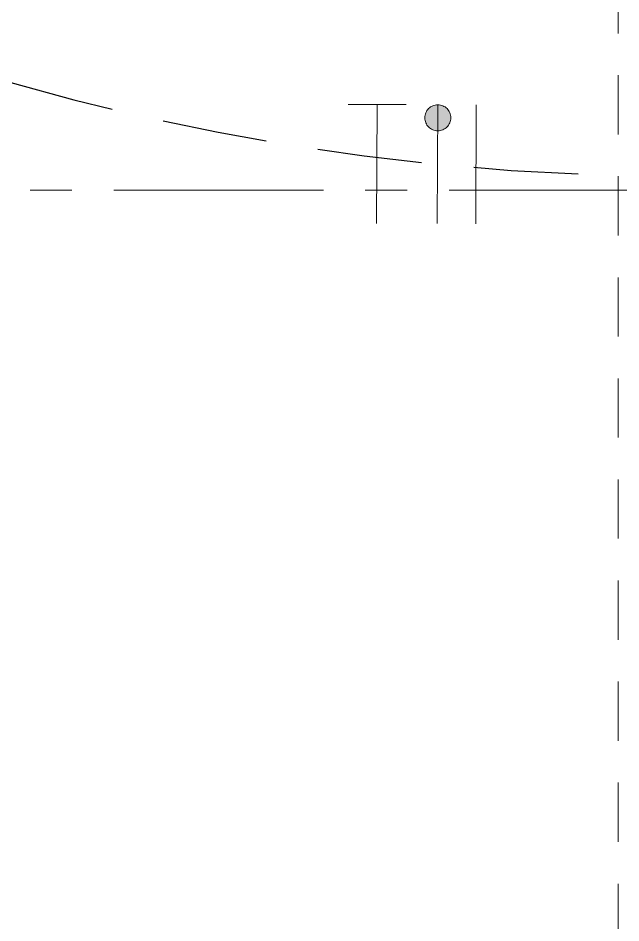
# Model space of a CAD drawing. Header units: inches. Extents: x -19 to 5698, y -728 to 92.
# Drawn here: x 313.138 to 314.577, y 32.659 to 34.818 of the extents above; entities that cross this region are included whole.
import ezdxf

# ---------------------------------------------------------------- set-up
doc = ezdxf.new("R2010")
doc.units = ezdxf.units.IN
doc.header["$MEASUREMENT"] = 0
for name, pattern in [('HIDDEN', [0.375, 0.25, -0.125]), ('Hidden Line', [0.195611, 0.141111, -0.0545]), ('Punto & Raya', [0.65, 0.5, -0.075, 0, -0.075]), ('RAYITAS', [0.375, 0.25, -0.125])]:
    doc.linetypes.add(name, pattern=pattern)
for name, color, linetype, lineweight in [('00 conduct tomacorr', 120, 'HIDDEN', 30), ('T-TECHO-E', 150, 'Continuous', 20), ('TOMACORRIENTE', 22, 'RAYITAS', 9)]:
    doc.layers.add(name, color=color, linetype=linetype, lineweight=lineweight)
doc.layers.add('08 _ STR _ EXT _ 09 Vigas', color=251, linetype='Continuous')
doc.layers.add('Marcador - Secciones', color=7, linetype='Continuous')

# ---------------------------------------------------------------- blocks, each defined once
blk = doc.blocks.new('a')
at = {"layer": 'TOMACORRIENTE', "ltscale": 0.05}
h = blk.add_hatch(color=4, dxfattribs=at)
edge = h.paths.add_edge_path()
edge.add_arc((0, 0.0752), 0.0211, 0, 360)
at = {"layer": 'TOMACORRIENTE', "color": 4}
for p, q in [((-0.1455, 0.0963), (-0.0515, 0.0963)), ((-0.0985, 0.0963), (-0.0985, -0.0966)), ((0, 0.0963), (0, -0.0963)), ((0.0623, -0.0963), (0.0623, 0.0963))]:
    blk.add_line(p, q, dxfattribs=at)
blk.add_circle((0, 0.0752), 0.0211, dxfattribs=at)
blk = doc.blocks.new('CABLE 3FACE')
at = {"layer": 'T-TECHO-E', "rotation": 59.94170052614085}
blk.add_blockref('a', (0, 0), dxfattribs=at)

msp = doc.modelspace()

# ---------------------------------------------------------------- linework, layer by layer
at = {"layer": '00 conduct tomacorr'}
msp.add_arc((314.7061, 40.2016, -0.0007), 5.7607, 250.29535, 278.40898, dxfattribs=at)
at = {"layer": '08 _ STR _ EXT _ 09 Vigas', "color": 251, "linetype": 'Hidden Line', "lineweight": 13, "true_color": 0x636466}
msp.add_line((314.57, 30.2), (314.57, 39.4), dxfattribs=at)
at = {"layer": 'Marcador - Secciones', "color": 251, "linetype": 'Punto & Raya', "lineweight": 13, "true_color": 0x636466}
msp.add_line((282.1667, 34.4067), (333.4403, 34.4067), dxfattribs=at)

# ---------------------------------------------------------------- block references
at = {"layer": '00 conduct tomacorr', "xscale": 1.47256122672843, "yscale": 1.47256122672843, "zscale": 1.47256122672843, "rotation": 299.7894777823319}
msp.add_blockref('CABLE 3FACE', (314.1392, 34.4689, -0.0007), dxfattribs=at)

doc.saveas('drawing.dxf')
